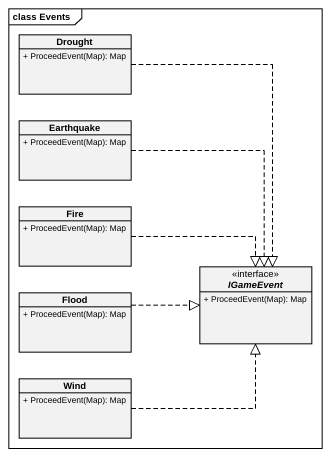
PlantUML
@startuml
mainframe class Events
hide circle
hide empty members
skinparam classAttributeIconSize 0
class Drought {
  + ProceedEvent(Map): Map
}
class Earthquake {
  + ProceedEvent(Map): Map
}
class Fire {
  + ProceedEvent(Map): Map
}
class Flood {
  + ProceedEvent(Map): Map
}
interface IGameEvent {
  + ProceedEvent(Map): Map
}
class Wind {
  + ProceedEvent(Map): Map
}
Drought ..|> IGameEvent
Earthquake ..|> IGameEvent
Fire .right.|> IGameEvent
Flood .right.|> IGameEvent
Wind .right.|> IGameEvent
@enduml
